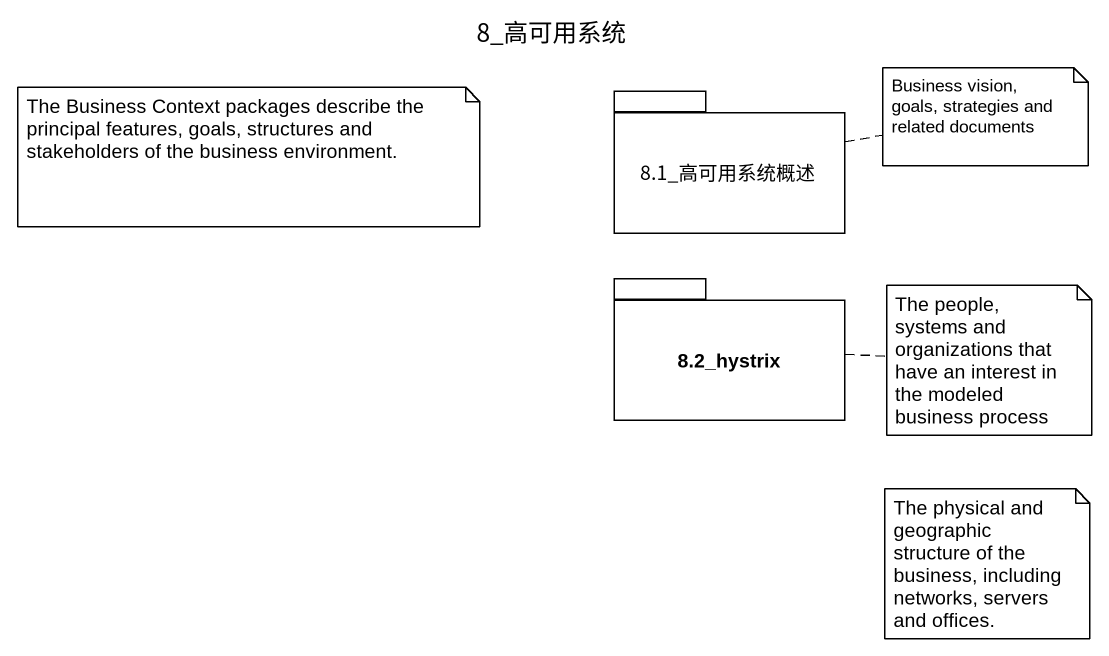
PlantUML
@startuml
title 8_高可用系统
package "8.1_高可用系统概述" as p8_1_高可用系统概述 {
}
package "8.2_hystrix" as p8_2_hystrix {
}
note as N1
  The Business Context packages describe the principal features, goals, structures and stakeholders of the business environment.
end note
note right of p8_1_高可用系统概述 : Business vision, goals, strategies and related documents
note right of p8_2_hystrix : The people, systems and organizations that have an interest in the modeled business process
note as N4
  The physical and geographic structure of the business, including networks, servers and offices.
end note
@enduml
